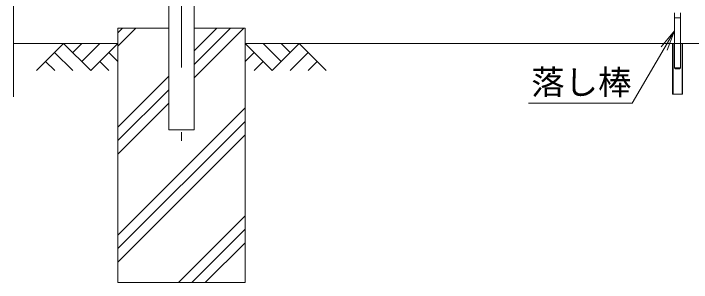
# Model space of a CAD drawing. Units: millimetres, scale not verified. Extents: x -4200 to 4200, y -2970 to 2970.
# Drawn here: x -152 to 1181, y -453 to 76 of the extents above; entities that cross this region are included whole.
import ezdxf
from ezdxf.enums import TextEntityAlignment as Align

# ---------------------------------------------------------------- set-up
doc = ezdxf.new("R2010")
doc.units = ezdxf.units.MM
doc.header["$LTSCALE"] = 20
doc.linetypes.add('USER1', pattern=[50.8, 31.75, -6.35, 6.35, -6.35])
for name, color, linetype, lineweight in [('0-0_D-STR-TXT', 7, 'Continuous', 9), ('0-1_D-STR-DIM', 7, 'Continuous', 9), ('0-2_0', 7, 'Continuous', 9), ('0-3_LAYER04', 7, 'Continuous', 9), ('0-4_D-STR1', 1, 'Continuous', 18), ('0-5_D-BMK', 2, 'USER1', 13), ('0-6_D-BGD', 7, 'Continuous', 9), ('0-7_D-DCR-HCH', 7, 'Continuous', 9), ('0-8_D-STR3', 3, 'Continuous', 13), ('0-B_D-STR2', 7, 'Continuous', 9)]:
    doc.layers.add(name, color=color, linetype=linetype, lineweight=lineweight)
doc.styles.add('ＭＳ ゴシック', font='')
doc.styles.get('ＭＳ ゴシック').set_extended_font_data('MS Gothic')

# ---------------------------------------------------------------- blocks, each defined once
blk = doc.blocks.new('U6')
at = {"layer": '0-8_D-STR3'}
for p, q in [((18160, 600), (18160, -1560.8)), ((18400, 600), (18400, -1560.8)), ((18400, 400), (18160, 400)), ((18080, -600), (18480, -600)), ((18080, -2600), (18080, -600)), ((18104, -2600), (18104, -600)), ((18456, -2600), (18456, -600)), ((18480, -2600), (18480, -600)), ((18160, -1560.8), (18400, -1560.8)), ((18160, -1560.8), (18200, -1600.8)), ((18360, -1600.8), (18400, -1560.8)), ((18360, -1600.8), (18200, -1600.8)), ((18360, -1600.8), (18200, -1600.8)), ((18480, -2600), (18080, -2600))]:
    blk.add_line(p, q, dxfattribs=at)
blk = doc.blocks.new('_Open')
at = {"layer": '0-2_0'}
blk.add_line((-20, 3.33), (0, 0), dxfattribs=at)
blk.add_lwpolyline([(-20, -3.33), (0, 0), (-20, 0)], dxfattribs=at)

msp = doc.modelspace()

# ---------------------------------------------------------------- linework, layer by layer
at = {"layer": '0-0_D-STR-TXT'}
msp.add_lwpolyline([(860.12, -100.45), (1064.38, -100.45), (1127.09, 6.95)], dxfattribs=at)
at = {"layer": '0-3_LAYER04'}
for p, q in [((53.26, 47.06), (53.26, -452.94)), ((53.26, 47.06), (153.26, 47.06)), ((203.26, 47.06), (303.26, 47.06)), ((303.26, 47.06), (303.26, -452.94)), ((53.26, -452.94), (303.26, -452.94))]:
    msp.add_line(p, q, dxfattribs=at)
at = {"layer": '0-4_D-STR1'}
for p, q in [((153.26, 209.56), (153.26, -152.94)), ((203.26, 209.56), (203.26, -152.94)), ((153.26, -152.94), (203.26, -152.94))]:
    msp.add_line(p, q, dxfattribs=at)
at = {"layer": '0-5_D-BMK'}
msp.add_line((178.26, 604.66), (178.26, -174.23), dxfattribs=at)
at = {"layer": '0-6_D-BGD'}
for p, q in [((-151.64, 17.02), (28.26, 17.02)), ((53.26, 17.02), (-135.29, 17.02)), ((2053.25, 17.06), (303.26, 17.06))]:
    msp.add_line(p, q, dxfattribs=at)
at = {"layer": '0-7_D-DCR-HCH'}
for p, q in [((53.26, 11.47), (88.85, 47.06)), ((53.26, 37.98), (62.34, 47.06)), ((203.26, -50.66), (300.99, 47.06)), ((203.26, -24.15), (274.47, 47.06)), ((203.26, 2.37), (247.95, 47.06)), ((-53.17, 17.02), (-106.38, -36.19)), ((-53.17, 17.02), (0.05, -36.19)), ((-35.43, -0.71), (-17.69, 17.02)), ((-17.69, -18.45), (17.78, 17.02)), ((0.05, -36.19), (53.26, 17.02)), ((356.47, -36.15), (303.26, 17.06)), ((374.21, -18.41), (338.73, 17.06)), ((409.68, 17.06), (356.47, -36.15)), ((392.04, -0.77), (374.21, 17.06)), ((409.68, 17.06), (462.89, -36.15)), ((-70.9, -0.71), (-35.27, -36.19)), ((35.52, -0.71), (53.26, -18.37)), ((320.99, -0.67), (303.26, -18.33)), ((427.42, -0.67), (391.78, -36.15)), ((-88.64, -18.45), (-70.82, -36.19)), ((17.78, -18.45), (35.6, -36.19)), ((338.73, -18.41), (320.91, -36.15)), ((445.16, -18.41), (427.34, -36.15)), ((53.26, -147.63), (153.26, -47.63)), ((53.26, -174.15), (153.26, -74.15)), ((53.26, -200.66), (153.26, -100.66)), ((53.26, -359.76), (303.26, -109.76)), ((53.26, -386.28), (303.26, -136.28)), ((53.26, -412.8), (303.26, -162.8)), ((172.22, -452.94), (303.26, -321.9)), ((198.73, -452.94), (303.26, -348.41)), ((225.25, -452.94), (303.26, -374.93))]:
    msp.add_line(p, q, dxfattribs=at)
at = {"layer": '0-B_D-STR2'}
msp.add_line((-151.64, -87.76), (-151.64, 316.91), dxfattribs=at)

# ---------------------------------------------------------------- block references
at = {"layer": '0-0_D-STR-TXT', "xscale": 2, "yscale": 2, "rotation": 59.7202}
msp.add_blockref('_Open', (1147.26, 41.49), dxfattribs=at)
at = {"layer": '0-1_D-STR-DIM', "xscale": 0.05, "yscale": 0.05}
msp.add_blockref('U6', (239.25, 47.06), dxfattribs=at)

# ---------------------------------------------------------------- texts
at = {"layer": '0-0_D-STR-TXT', "style": 'ＭＳ ゴシック'}
msp.add_text('落し棒', height=48.09, dxfattribs=at).set_placement((865.88, -97.83), align=Align.BOTTOM_LEFT)

doc.saveas('drawing.dxf')
